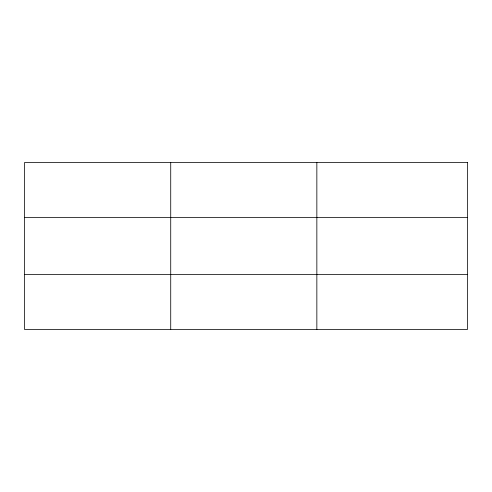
<?xml version="1.0" encoding="UTF-8"?>
<svg xmlns="http://www.w3.org/2000/svg" width="492" height="492" viewBox="0 0 492 492"><rect width="100%" height="100%" fill="white"/><g stroke="black" fill="none" stroke-linecap="round" stroke-linejoin="round"><path stroke-width="0.74" d="M170.724 329.535L170.724 162.465M316.848 329.535L316.848 162.465M24.6 217.599L467.4 217.599M24.6 274.401L467.4 274.401M467.4 162.465L467.4 329.535L24.6 329.535L24.6 162.465L467.4 162.465"/></g></svg>
